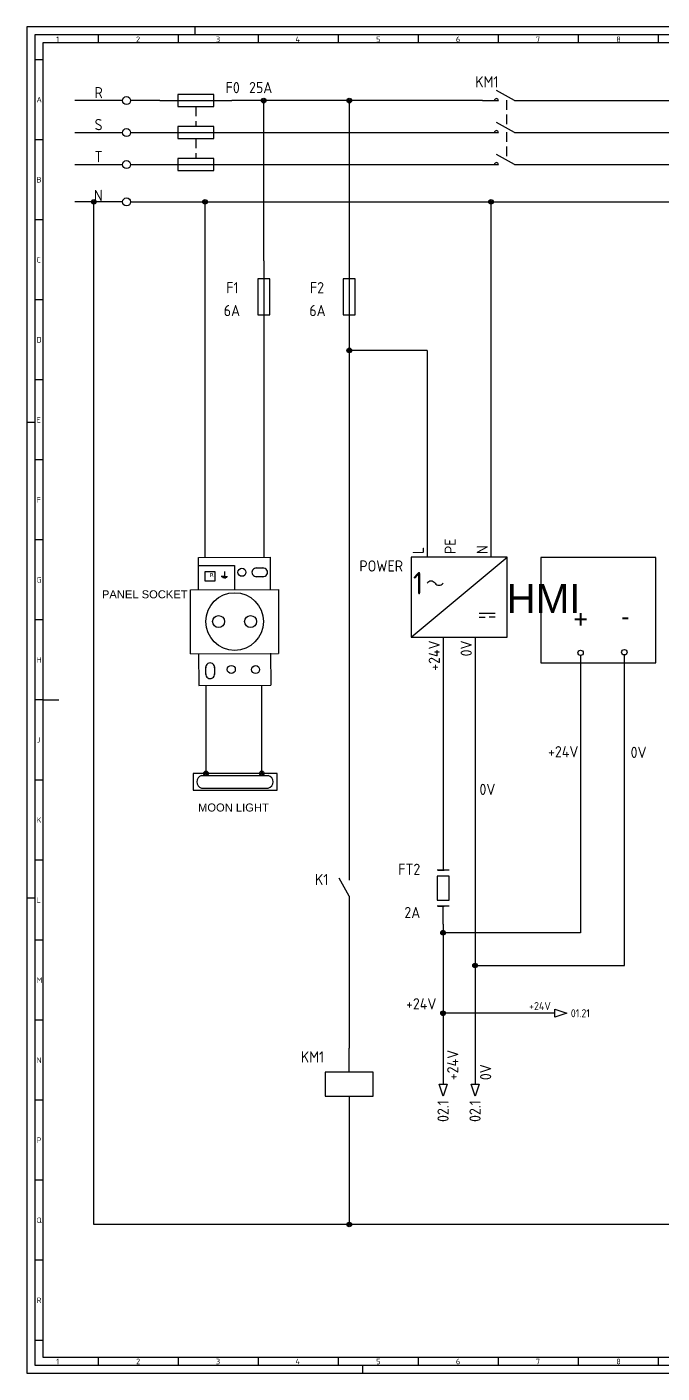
# Model space of a CAD drawing. Header units: millimetres. Extents: x 0 to 1189, y 5 to 846.
# Drawn here: x 0 to 397, y 5 to 846 of the extents above; entities that cross this region are included whole.
import ezdxf
from ezdxf.enums import TextEntityAlignment as Align

# ---------------------------------------------------------------- set-up
doc = ezdxf.new("R2010")
doc.units = ezdxf.units.MM
doc.header["$LTSCALE"] = 12
doc.linetypes.add('DASHED', pattern=[0.75, 0.5, -0.25])
for name, color, linetype in [('035', 5, 'Continuous'), ('07', 7, 'Continuous'), ('DESC', 7, 'Continuous'), ('LINK', 9, 'DASHED'), ('RED_2.5mm^2', 1, 'Continuous'), ('SYMS', 7, 'Continuous'), ('TAGS', 7, 'Continuous'), ('TERMS', 7, 'Continuous'), ('WIREFIXED', 7, 'Continuous'), ('WIRENO', 7, 'Continuous'), ('WIREREF', 7, 'Continuous'), ('XREF', 7, 'Continuous')]:
    doc.layers.add(name, color=color, linetype=linetype)
doc.styles.add('ISO Proportional', font='isocp.shx')
doc.styles.add('WD_IEC', font='isocp2.shx', dxfattribs={"width": 0.9, "height": 4})

# ---------------------------------------------------------------- blocks, each defined once
blk = doc.blocks.new('IEC_border_a0')
at = {"layer": '035', "color": 0}
for p, q in [((0, 841), (0, 0)), ((1189, 841), (0, 841)), ((105, 841), (105, 836)), ((44.5, 836), (44.5, 831)), ((94.5, 836), (94.5, 831)), ((144.5, 836), (144.5, 831)), ((194.5, 836), (194.5, 831)), ((244.5, 836), (244.5, 831)), ((294.5, 836), (294.5, 831)), ((344.5, 836), (344.5, 831)), ((394.5, 836), (394.5, 831)), ((9.98, 820.54), (5, 820.54)), ((9.98, 770.54), (5, 770.54)), ((9.98, 720.54), (5, 720.54)), ((9.98, 670.54), (5, 670.54)), ((9.98, 620.54), (5, 620.54)), ((0, 594), (5, 594)), ((10, 570.5), (5.02, 570.5)), ((10, 520.5), (5, 520.5)), ((10, 470.5), (5.02, 470.5)), ((10, 420.5), (5.02, 420.5)), ((10, 370.5), (5.02, 370.5)), ((10, 320.5), (5.02, 320.5)), ((0, 297), (5, 297)), ((10.02, 270.46), (5.03, 270.46)), ((10.02, 220.46), (5.03, 220.46)), ((10.02, 170.46), (5.03, 170.46)), ((10.02, 120.46), (5.03, 120.46)), ((10.02, 70.46), (5.03, 70.46)), ((10.03, 20.42), (5.05, 20.42)), ((44.5, 10), (44.5, 5)), ((94.5, 10), (94.5, 5)), ((144.5, 10), (144.5, 5)), ((194.5, 10), (194.5, 5)), ((244.5, 10), (244.5, 5)), ((294.5, 10), (294.5, 5)), ((344.5, 10), (344.5, 5)), ((394.5, 10), (394.5, 5)), ((0, 0), (1189, 0)), ((210, 0), (210, 5))]:
    blk.add_line(p, q, dxfattribs=at)
blk.add_lwpolyline([(10, 10), (1179, 10), (1179, 831), (10, 831)], close=True, dxfattribs=at)
at = {"layer": '07', "color": 0}
blk.add_line((10, 420.5), (20, 420.5), dxfattribs=at)
blk.add_lwpolyline([(5, 5), (1184, 5), (1184, 836), (5, 836)], close=True, dxfattribs=at)
at = {"layer": '035', "color": 0, "style": 'ISO Proportional'}
for s, p in [('1', (18.31, 831.5)), ('2', (68.23, 831.5)), ('3', (118.18, 831.5)), ('4', (167.88, 831.5)), ('5', (218.34, 831.5)), ('6', (268.19, 831.5)), ('7', (318.17, 831.5)), ('8', (368.42, 831.5)), ('A', (6, 793.79)), ('B', (6, 743.79)), ('C', (6, 693.79)), ('D', (6, 643.79)), ('E', (6.02, 593.75)), ('F', (6.02, 543.75)), ('G', (6.02, 493.75)), ('H', (6.02, 443.75)), ('J', (6.02, 393.75)), ('K', (6.02, 343.75)), ('L', (6.03, 293.72)), ('M', (6.03, 243.72)), ('N', (6.03, 193.72)), ('P', (6.03, 143.72)), ('Q', (6.03, 93.72)), ('R', (6.05, 43.68)), ('1', (18.31, 5.5)), ('2', (68.23, 5.5)), ('3', (118.18, 5.5)), ('4', (167.88, 5.5)), ('5', (218.34, 5.5)), ('6', (268.19, 5.5)), ('7', (318.17, 5.5)), ('8', (368.42, 5.5))]:
    blk.add_text(s, height=3.5, dxfattribs=at).set_placement(p)
blk = doc.blocks.new('HMS21P')
for p, q in [((-7.5, 0), (-2.5, 0)), ((2.5, 0), (-3.12, 3.12)), ((2.5, 0), (7.5, 0))]:
    blk.add_line(p, q)
blk.add_arc((-3.12, 0), 0.625, 0, 180)
at = {"style": 'WD_IEC'}
for tag, p in [('INST', (-2.5, 10.12)), ('LOC', (-2.5, 7.12)), ('TAG2', (-2.5, 4.12)), ('DESC1', (-2.5, -9.25)), ('DESC2', (-2.5, -12.25)), ('DESC3', (-2.5, -15.25))]:
    blk.add_attdef(tag, text='', height=2.5, dxfattribs=at).set_placement(p, align=Align.RIGHT)
for tag, p, height, flags in [('X4TERM01', (-7.5, 0), 0.32, 1), ('TERM01', (-7.5, 1), 2, 8), ('X2LINK', (0, 2), 0.32, 1), ('X8LINK', (0, 0.12), 0.32, 1), ('X1TERM02', (7.5, 0), 0.32, 1), ('CONTACT', (6.5, -2.25), 1, 1), ('FAMILY', (6.5, -3.75), 1, 1)]:
    blk.add_attdef(tag, p, '', height=height, dxfattribs=dict(at, flags=flags))
at = {"style": 'WD_IEC', "flags": 8}
for tag, height, p in [('TERM02', 2, (7.5, 1)), ('XREF', 2.5, (-2.5, -6.25))]:
    blk.add_attdef(tag, text='', height=height, dxfattribs=at).set_placement(p, align=Align.RIGHT)
blk = doc.blocks.new('WDDOT')
for radius in [0.72, 0.449, 0.223]:
    blk.add_circle((0, 0), radius)
blk = doc.blocks.new('VCR21')
for p, q in [((0, 7.5), (0, 2.5)), ((0, -2.5), (-3.12, 3.12)), ((0, -2.5), (0, -7.5))]:
    blk.add_line(p, q)
at = {"style": 'WD_IEC'}
for tag, p in [('INST', (-5.25, 6.75)), ('LOC', (-5.25, 3.75)), ('TAG2', (-5.25, 0.75)), ('XREF', (-5.25, -3.75)), ('DESC2', (-5.25, -9.75)), ('DESC1', (-5.25, -6.75)), ('DESC3', (-5.25, -12.75))]:
    blk.add_attdef(tag, text='', height=2.5, dxfattribs=at).set_placement(p, align=Align.RIGHT)
blk.add_attdef('TERM01', text='', height=2, rotation=90, dxfattribs=at).set_placement((-1, 7.5), align=Align.RIGHT)
at = {"style": 'WD_IEC', "flags": 1}
for tag, p, height in [('X2TERM01', (0, 7.5), 0.32), ('X4LINK', (-2.75, 0), 0.32), ('X1LINK', (-0.5, 0), 0.32), ('CONTACT', (4, -3.5), 1), ('FAMILY', (4, -5), 1), ('COMMON', (5.25, -4.75), 1), ('X8TERM02', (0, -7.5), 0.32)]:
    blk.add_attdef(tag, p, '', height=height, dxfattribs=at)
at = {"style": 'WD_IEC'}
blk.add_attdef('TERM02', (-1, -7.5), '', height=2, rotation=90, dxfattribs=at)
blk = doc.blocks.new('VPW1_1PH')
for p, q in [((-5, -25), (25, 0)), ((16.25, -17.5), (21.25, -17.5)), ((16.25, -18.75), (18.125, -18.75)), ((21.25, -18.75), (19.375, -18.75))]:
    blk.add_line(p, q)
blk.add_lwpolyline([(-5, 0), (-5, -25), (25, -25), (25, 0)], close=True)
for centre, start, end in [((1.25, -9.0625), 36.869898, 143.130102), ((3.75, -7.1875), 216.869898, 323.130102)]:
    blk.add_arc(centre, 1.5625, start, end)
at = {"style": 'WD_IEC'}
blk.add_text('1', height=7, dxfattribs=at).set_placement((-1.25, -8.125), align=Align.MIDDLE_RIGHT)
for tag, p in [('TERM01', (-1, 1)), ('TERM02', (9, 1)), ('TERM03', (19, 1))]:
    blk.add_attdef(tag, p, '', height=2, rotation=90, dxfattribs=at)
for tag, p in [('INST', (-7.5, 2.5)), ('LOC', (-7.5, -1)), ('TAG1', (-7.5, -4.5)), ('RATING1', (-7.5, -9)), ('XREF', (-7.5, -13)), ('DESC1', (-7.5, -16.85)), ('DESC2', (-7.5, -20.35)), ('DESC3', (-7.5, -23.85))]:
    blk.add_attdef(tag, text='', height=2.5, dxfattribs=at).set_placement(p, align=Align.RIGHT)
at = {"style": 'WD_IEC', "flags": 1}
for tag, p, height in [('X2TERM01', (0, 0), 0.32), ('X2TERM02', (10, 0), 0.32), ('X2TERM03', (20, 0), 0.32), ('MFG', (27.75, -1), 1.5), ('CAT', (27.75, -3.5), 1.5), ('ASSYCODE', (26, -21.5), 1), ('X8TERM04', (5, -25), 0.32), ('X8TERM05', (15, -25), 0.32), ('FAMILY', (26, -23), 1), ('CATDESC', (26, -24.5), 1)]:
    blk.add_attdef(tag, p, '', height=height, dxfattribs=at)
at = {"style": 'WD_IEC'}
for tag, p in [('TERM04', (4, -26)), ('TERM05', (14, -26))]:
    blk.add_attdef(tag, text='', height=2, rotation=90, dxfattribs=at).set_placement(p, align=Align.RIGHT)
blk = doc.blocks.new('VT0_02')
blk.add_circle((0, 0), 1.25)
at = {"style": 'WD_IEC'}
blk.add_attdef('TAG1', text='', height=2.5, dxfattribs=at).set_placement((-0.5, 1.75), align=Align.RIGHT)
at = {"style": 'WD_IEC', "flags": 1}
for tag, p in [('X4TERM01', (-1.25, 0)), ('X2TERM01', (0, 1.25)), ('X1TERM01', (1.25, 0)), ('X8TERM01', (0, -1.25))]:
    blk.add_attdef(tag, p, '', height=0.32, dxfattribs=at)
blk = doc.blocks.new('WD_WNV')
at = {"linetype": 'Continuous', "style": 'WD_IEC', "width": 0.8}
blk.add_attdef('WIRENO', text='', height=2.5, dxfattribs=at).set_placement((-1.6, 0), align=Align.MIDDLE_RIGHT)
at = {"style": 'WD_IEC', "flags": 1}
for tag, p in [('W08USER', (-1, 0.375)), ('W04USER', (-1, 0.875)), ('W05USER', (-1, 0.75)), ('W09USER', (-1, 0.25)), ('W03USER', (-1, 1)), ('W06USER', (-1, 0.625)), ('W07USER', (-1, 0.5)), ('W02USER', (-1, 1.125)), ('W01USER', (-1, 1.25)), ('W10USER', (-1, 0.125))]:
    blk.add_attdef(tag, text='', height=0.08, dxfattribs=at).set_placement(p, align=Align.CENTER)
blk = doc.blocks.new('WD_WNH')
at = {"linetype": 'Continuous', "style": 'WD_IEC', "width": 0.8}
blk.add_attdef('WIRENO', text='', height=2.5, dxfattribs=at).set_placement((0, 0.75), align=Align.CENTER)
at = {"style": 'WD_IEC', "flags": 1}
for tag, p in [('W08USER', (0, 0.375)), ('W04USER', (0, 0.875)), ('W05USER', (0, 0.75)), ('W09USER', (0, 0.25)), ('W03USER', (0, 1)), ('W06USER', (0, 0.625)), ('W07USER', (0, 0.5)), ('W02USER', (0, 1.125)), ('W01USER', (0, 1.25)), ('W10USER', (0, 0.125))]:
    blk.add_attdef(tag, text='', height=0.08, dxfattribs=at).set_placement(p, align=Align.CENTER)
blk = doc.blocks.new('HA1S4')
blk.add_lwpolyline([(0, -3.75), (-1.25, 0), (1.25, 0)], close=True)
at = {"style": 'WD_IEC', "flags": 8}
blk.add_attdef('WIRENO', (-1, 1.25), '', height=2.5, rotation=90, dxfattribs=at)
at = {"style": 'WD_IEC'}
blk.add_attdef('DESC1', text='', height=2.5, rotation=90, dxfattribs=at).set_placement((1, 1.25), align=Align.TOP_LEFT)
at = {"style": 'WD_IEC', "flags": 1}
blk.add_attdef('X2TERM01', (0, 0), '', height=0.32, dxfattribs=at)
blk.add_attdef('SIGCODE', text='', height=1, dxfattribs=at).set_placement((-2.5, -3.2), align=Align.RIGHT)
at = {"style": 'WD_IEC'}
blk.add_attdef('XREF', text='', height=2.5, rotation=90, dxfattribs=at).set_placement((0, -5), align=Align.MIDDLE_RIGHT)
blk = doc.blocks.new('VFU1')
blk.add_line((0, 7.5), (0, -7.5))
blk.add_lwpolyline([(-1.25, 3.75), (-1.25, -3.75), (1.25, -3.75), (1.25, 3.75)], close=True)
at = {"style": 'WD_IEC'}
for tag, p in [('INST', (-5.25, 7.75)), ('LOC', (-5.25, 4.25)), ('TAG1', (-5.25, 0.75)), ('RATING1', (-5.25, -3.75)), ('XREF', (-5.25, -7.75)), ('DESC1', (-5.25, -11.6)), ('DESC2', (-5.25, -15.1)), ('DESC3', (-5.25, -18.6))]:
    blk.add_attdef(tag, text='', height=2.5, dxfattribs=at).set_placement(p, align=Align.RIGHT)
blk.add_attdef('TERM01', text='', height=2, rotation=90, dxfattribs=at).set_placement((-1, 7.5), align=Align.RIGHT)
at = {"style": 'WD_IEC', "flags": 1}
for tag, p, height in [('X2TERM01', (0, 7.5), 0.32), ('MFG', (2.75, 6.5), 1.5), ('CAT', (2.75, 4), 1.5), ('X4LINK', (-1.25, 0), 0.32), ('X1LINK', (1.25, 0), 0.32), ('ASSYCODE', (2.25, -4), 1), ('FAMILY', (2.25, -5.5), 1), ('X8TERM02', (0, -7.5), 0.32), ('CATDESC', (2.25, -7), 1)]:
    blk.add_attdef(tag, p, '', height=height, dxfattribs=at)
at = {"style": 'WD_IEC'}
blk.add_attdef('TERM02', (-1, -7.5), '', height=2, rotation=90, dxfattribs=at)
blk = doc.blocks.new('VMS1')
for p, q in [((0, 2.5), (0, 7.5)), ((0, -2.5), (0, -7.5))]:
    blk.add_line(p, q)
blk.add_lwpolyline([(-5, 2.5), (-5, -2.5), (5, -2.5), (5, 2.5)], close=True)
at = {"style": 'WD_IEC'}
for tag, p in [('INST', (-5.25, 10.5)), ('LOC', (-5.25, 7.5)), ('TAG1', (-5.25, 4.5)), ('DESC1', (-5.25, -6.85)), ('DESC2', (-5.25, -9.85)), ('DESC3', (-5.25, -12.85))]:
    blk.add_attdef(tag, text='', height=2.5, dxfattribs=at).set_placement(p, align=Align.RIGHT)
blk.add_attdef('TERM01', text='', height=2, rotation=90, dxfattribs=at).set_placement((-1, 7.5), align=Align.RIGHT)
at = {"style": 'WD_IEC', "flags": 1}
for tag, p, height in [('X2TERM01', (0, 7.5), 0.32), ('X4LINK', (-5, 0), 0.32), ('X1LINK', (5, 0), 0.32), ('ASSYCODE', (1, -4), 1), ('FAMILY', (1, -5.5), 1), ('X8TERM02', (0, -7.5), 0.32), ('CATDESC', (1, -7), 1)]:
    blk.add_attdef(tag, p, '', height=height, dxfattribs=at)
at = {"style": 'WD_IEC', "flags": 9}
for tag, p in [('MFG', (-6, 1)), ('CAT', (-6, -1.5))]:
    blk.add_attdef(tag, text='', height=1.5, dxfattribs=at).set_placement(p, align=Align.RIGHT)
at = {"style": 'WD_IEC'}
blk.add_attdef('TERM02', (-1, -7.5), '', height=2, rotation=90, dxfattribs=at)
at = {"lineweight": 9, "style": 'WD_IEC'}
for tag, p in [('NO', (-5.5, -16.5)), ('NC', (-5.5, -19.5))]:
    blk.add_attdef(tag, text='', height=2.5, dxfattribs=at).set_placement(p, align=Align.TOP_RIGHT)
for tag, p in [('XREFNO', (-4, -16.5)), ('XREFNC', (-4, -19.5))]:
    blk.add_attdef(tag, text='', height=2.5, dxfattribs=at).set_placement(p, align=Align.TOP_LEFT)
blk = doc.blocks.new('HFU1')
blk.add_line((-7.5, 0), (7.5, 0))
blk.add_lwpolyline([(-3.75, -1.25), (3.75, -1.25), (3.75, 1.25), (-3.75, 1.25)], close=True)
at = {"style": 'WD_IEC'}
for tag, p in [('INST', (-5, 11.12)), ('LOC', (-5, 7.62)), ('TAG1', (-5, 4.12)), ('RATING1', (-5, -3.71)), ('DESC1', (-5, -11.21)), ('DESC2', (-5, -14.71)), ('DESC3', (-5, -18.21))]:
    blk.add_attdef(tag, text='', height=2.5, dxfattribs=at).set_placement(p, align=Align.RIGHT)
for tag, p, height, flags in [('MFG', (4.92, 12.12), 1.5, 9), ('CAT', (4.92, 9.62), 1.5, 9), ('TERM01', (-7.5, 1), 2, 8), ('X4TERM01', (-7.5, 0), 0.32, 1), ('X2LINK', (0, 1.25), 0.32, 1), ('X1TERM02', (7.5, 0), 0.32, 1), ('X8LINK', (0, -1.25), 0.32, 1), ('ASSYCODE', (12.25, -2.75), 1, 1), ('FAMILY', (12.25, -4.25), 1, 1), ('CATDESC', (12.25, -5.75), 1, 1)]:
    blk.add_attdef(tag, p, '', height=height, dxfattribs=dict(at, flags=flags))
at = {"style": 'WD_IEC', "flags": 8}
blk.add_attdef('TERM02', text='', height=2, dxfattribs=at).set_placement((7.5, 1), align=Align.RIGHT)
at = {"lineweight": 15, "style": 'WD_IEC'}
blk.add_attdef('XREF', text='', height=2.5, dxfattribs=at).set_placement((-5, -7.46), align=Align.RIGHT)
blk = doc.blocks.new('HFU2')
blk.add_line((-7.5, 0), (7.5, 0))
blk.add_lwpolyline([(-3.75, -1.25), (3.75, -1.25), (3.75, 1.25), (-3.75, 1.25)], close=True)
at = {"style": 'WD_IEC'}
for tag, p, height, flags in [('MFG', (6.81, 12.85), 1.5, 1), ('CAT', (6.81, 10.35), 1.5, 1), ('TERM01', (-7.5, 1), 2, 8), ('X4TERM01', (-7.5, 0), 0.32, 1), ('X2LINK', (0, 1.25), 0.32, 1), ('X1TERM02', (7.5, 0), 0.32, 1), ('X8LINK', (0, -1.25), 0.32, 1), ('ASSYCODE', (6.14, -4.36), 1, 1), ('FAMILY', (6.14, -5.86), 1, 1), ('CATDESC', (6.14, -7.36), 1, 1)]:
    blk.add_attdef(tag, p, '', height=height, dxfattribs=dict(at, flags=flags))
for tag, p in [('INST', (-5, 11.12)), ('LOC', (-5, 7.62)), ('TAG2', (-5, 4.12)), ('RATING1', (-5, -7.5)), ('DESC1', (-5, -15)), ('DESC2', (-5, -18.5)), ('DESC3', (-5, -22))]:
    blk.add_attdef(tag, text='', height=2.5, dxfattribs=at).set_placement(p, align=Align.RIGHT)
at = {"style": 'WD_IEC', "flags": 8}
blk.add_attdef('TERM02', text='', height=2, dxfattribs=at).set_placement((7.5, 1), align=Align.RIGHT)
at = {"lineweight": 15, "style": 'WD_IEC'}
blk.add_attdef('XREF', text='', height=2.5, dxfattribs=at).set_placement((-5, -11.25), align=Align.RIGHT)
blk = doc.blocks.new('HT0_02')
blk.add_circle((0, 0), 1.25)
at = {"style": 'WD_IEC'}
blk.add_attdef('TAG1', text='', height=2.5, dxfattribs=at).set_placement((-0.5, 1.75), align=Align.RIGHT)
at = {"style": 'WD_IEC', "flags": 1}
for tag, p in [('X4TERM01', (-1.25, 0)), ('X2TERM01', (0, 1.25)), ('X1TERM01', (1.25, 0)), ('X8TERM01', (0, -1.25))]:
    blk.add_attdef(tag, p, '', height=0.32, dxfattribs=at)
blk = doc.blocks.new('VFU1F11')
for p, q in [((0, 7.5), (0, 3.75)), ((1.25, 3.75), (-1.25, 3.75)), ((-1, 3.75), (0.25, 3.75)), ((1.25, 2.5), (-1.25, 2.5)), ((-1.25, 2.5), (-1.25, -2.5)), ((1.25, -2.5), (1.25, 2.5)), ((-1.25, -2.5), (1.25, -2.5)), ((1.25, -3.75), (-1.25, -3.75)), ((-1, -3.75), (0.25, -3.75)), ((0, -7.5), (0, -3.75))]:
    blk.add_line(p, q)
at = {"style": 'WD_IEC'}
for tag, p in [('INST', (-4.74, 8.75)), ('LOC', (-4.74, 5.75)), ('TAG1', (-4.74, 2.75)), ('RATING1', (-4.74, -0.25)), ('DESC1', (-4.74, -6.25)), ('DESC2', (-4.74, -9.25)), ('DESC3', (-4.74, -12.25))]:
    blk.add_attdef(tag, text='', height=2.5, dxfattribs=at).set_placement(p, align=Align.RIGHT)
blk.add_attdef('TERM01', text='', height=2, rotation=90, dxfattribs=at).set_placement((-1, 7.5), align=Align.RIGHT)
at = {"style": 'WD_IEC', "flags": 1}
for tag, p, height in [('X2TERM01', (0, 7.5), 0.32), ('X4LINK', (-1.3, -0.02), 0.32), ('X1LINK', (1.2, -0.02), 0.32), ('ASSYCODE', (2, -3.96), 1), ('FAMILY', (2, -5.46), 1), ('X8TERM02', (0, -7.5), 0.32), ('CATDESC', (2, -6.96), 1)]:
    blk.add_attdef(tag, p, '', height=height, dxfattribs=at)
at = {"style": 'WD_IEC', "flags": 9}
for tag, p in [('MFG', (5.59, 6.41)), ('CAT', (5.59, 3.91))]:
    blk.add_attdef(tag, text='', height=1.5, dxfattribs=at).set_placement(p, align=Align.RIGHT)
at = {"style": 'WD_IEC'}
blk.add_attdef('TERM02', (-1, -7.5), '', height=2, rotation=90, dxfattribs=at)
at = {"lineweight": 15, "style": 'WD_IEC'}
blk.add_attdef('XREF', text='', height=2.5, dxfattribs=at).set_placement((-4.74, -3.25), align=Align.RIGHT)
blk = doc.blocks.new('P')
for p, q in [((0, 20), (0, 40)), ((0.03, 34.95), (22.5, 35)), ((22.5, 35), (22.5, 20)), ((44.99, 20.21), (44.99, 40.21)), ((10.11, 31.24), (10.11, 31.24)), ((10.11, 31.24), (10.11, 31.24)), ((10.11, 31.24), (10.11, 31.24)), ((16.11, 28.24), (14.11, 28.24)), ((16.11, 27.74), (14.61, 27.74)), ((16.11, 27.24), (15.11, 27.24)), ((16.11, 31.24), (16.11, 28.24)), ((16.11, 28.24), (16.11, 28.24)), ((16.11, 28.24), (16.11, 28.24)), ((16.11, 28.24), (18.11, 28.24)), ((16.11, 27.74), (17.61, 27.74)), ((16.11, 27.24), (17.11, 27.24)), ((-5, 19.83), (50, 20.11)), ((-5, -20.17), (50, -19.89)), ((0, -20), (0.06, -40)), ((45, -19.8), (45.06, -39.8)), ((0.06, -40), (45.06, -39.8))]:
    blk.add_line(p, q)
for points in [[(0, 40), (44.99, 40.21)], [(35.83, 33.47), (40.62, 33.47)], [(40.62, 28.02), (35.83, 28.02)], [(-5, -20.17), (-5, 19.83)], [(50, 20.11), (50, -19.89)], [(4.49, -33.11), (4.49, -28.33)], [(9.95, -28.33), (9.95, -33.11)]]:
    blk.add_lwpolyline(points)
blk.add_lwpolyline([(4.11, 31.24), (10.11, 31.24), (10.11, 25.24), (4.11, 25.24)], close=True)
for centre, radius in [((27.1, 30.75), 2.5), ((22.5, 0), 18), ((20.46, -29.94), 2.5), ((35.64, -30.04), 2.5)]:
    blk.add_circle(centre, radius)
for centre, start, end in [((36.09, 30.75), 84.52869, 275.47131), ((40.36, 30.75), 264.52869, 95.47131), ((7.22, -28.59), 354.52869, 185.47131), ((7.22, -32.85), 174.52869, 5.47131)]:
    blk.add_arc(centre, 2.74, start, end)
at = {"layer": 'SYMS', "xscale": 3, "yscale": 3, "zscale": 3}
for p in [(12.5, 0), (32.5, 0)]:
    blk.add_blockref('VT0_02', p, dxfattribs=at)
at = {"insert": (4.88, 30.28), "char_height": 2.5, "attachment_point": 1}
blk.add_mtext_dynamic_manual_height_columns('{\\fVerdana|b0|i0|c0|p34;^I R}', width=4.6017, gutter_width=12.5, heights=[0], dxfattribs=at)
blk = doc.blocks.new('HA1S1')
blk.add_lwpolyline([(0, 1.25), (3.75, 0), (0, -1.25)], close=True)
at = {"style": 'WD_IEC'}
for tag, height, flags, p in [('WIRENO', 2.5, 8, (-1.25, 1)), ('SIGCODE', 1, 1, (5, 1.8))]:
    blk.add_attdef(tag, text='', height=height, dxfattribs=dict(at, flags=flags)).set_placement(p, align=Align.RIGHT)
at = {"style": 'WD_IEC', "flags": 1}
blk.add_attdef('X4TERM01', (0, 0), '', height=0.32, dxfattribs=at)
at = {"style": 'WD_IEC'}
blk.add_attdef('XREF', text='', height=2.5, dxfattribs=at).set_placement((5, 0), align=Align.MIDDLE_LEFT)
blk.add_attdef('DESC1', text='', height=2.5, dxfattribs=at).set_placement((-1.25, -1), align=Align.TOP_RIGHT)

msp = doc.modelspace()

# ---------------------------------------------------------------- linework, layer by layer
at = {"color": 0}
msp.add_lwpolyline([(393.06, 514.45), (321.31, 514.45), (321.31, 448.69), (393.06, 448.69)], close=True, dxfattribs=at)
at = {"layer": 'LINK'}
for points in [[(299.75, 800.14), (299.75, 783.9)], [(299.75, 780.14), (299.75, 763.9)]]:
    msp.add_lwpolyline(points, dxfattribs=at)
at = {"layer": 'LINK', "color": 0}
for points in [[(105.51, 796.15), (105.51, 783.65)], [(105.51, 776.15), (105.51, 763.65)]]:
    msp.add_lwpolyline(points, dxfattribs=at)
at = {"layer": 'RED_2.5mm^2', "color": 0}
for p, q in [((59.78, 799.9), (29.87, 799.9)), ((83.01, 799.9), (64.78, 799.9)), ((284.75, 799.9), (128.01, 799.9)), ((148.03, 699.78), (148.03, 799.9)), ((201.5, 799.9), (201.5, 699.78)), ((314.75, 799.9), (1139.69, 799.9)), ((29.87, 779.9), (59.78, 779.9)), ((64.78, 779.9), (83.01, 779.9)), ((128.01, 779.9), (284.75, 779.9)), ((314.75, 779.9), (1139.69, 779.9)), ((29.87, 759.9), (59.78, 759.9)), ((64.78, 759.9), (83.01, 759.9)), ((128.01, 759.9), (284.75, 759.9)), ((314.75, 759.9), (1139.69, 759.9)), ((59.78, 736.65), (29.87, 736.65)), ((41.83, 97.76), (41.83, 736.65)), ((64.78, 736.65), (1139.69, 736.65)), ((111.35, 514.47), (111.35, 736.65)), ((290.13, 514.66), (290.13, 736.65)), ((148.03, 654.78), (148.03, 514.61)), ((201.5, 654.78), (201.5, 322.91)), ((250.1, 643.85), (201.5, 643.85)), ((250.1, 643.85), (250.1, 514.66)), ((260.13, 464.66), (260.13, 330.41)), ((280.13, 464.66), (280.13, 185.43)), ((346.1, 453.22), (346.1, 280.01)), ((373.46, 259.56), (373.46, 453.61)), ((111.94, 434.47), (111.94, 379.59)), ((146.87, 379.59), (146.87, 434.53)), ((156.5, 379.59), (103.85, 379.59)), ((103.85, 379.59), (103.85, 369.06)), ((156.5, 369.06), (156.5, 379.59)), ((109.11, 378.23), (150.91, 378.23)), ((109.11, 370.33), (150.91, 370.33)), ((103.85, 369.06), (156.5, 369.06)), ((201.5, 292.91), (201.5, 207.93)), ((260.13, 285.41), (260.13, 185.43)), ((346.1, 280.01), (260.13, 280.01)), ((280.13, 259.56), (373.46, 259.56)), ((329.99, 229.74), (260.13, 229.74)), ((201.5, 162.93), (201.5, 97.76)), ((1139.34, 97.76), (41.83, 97.76))]:
    msp.add_line(p, q, dxfattribs=at)
for centre, start, end in [((110.27, 374.28), 106.26251, 253.73749), ((149.76, 374.28), 286.26251, 73.73749)]:
    msp.add_arc(centre, 4.11, start, end, dxfattribs=at)

# ---------------------------------------------------------------- block references
at = {"color": 0}
msp.add_blockref('IEC_border_a0', (0, 4.94), dxfattribs=at)
msp.add_blockref('P', (107.32, 474.45))
at = {"layer": 'SYMS'}
ref = msp.add_blockref('HFU1', (105.51, 799.9), dxfattribs=dict(at, xscale=3, yscale=3, zscale=3))
ref.add_attrib('DESC1', '25A', dxfattribs={"layer": 'DESC', "height": 7, "style": 'WD_IEC'}).set_placement((153.39, 804.56), align=Align.RIGHT)
ref.add_attrib('TAG1', 'F0', dxfattribs={"layer": 'TAGS', "height": 7, "style": 'WD_IEC'}).set_placement((133.07, 804.51), align=Align.RIGHT)
at = {"layer": 'SYMS', "color": 0}
ref = msp.add_blockref('HMS21P', (299.75, 799.9), dxfattribs=dict(at, xscale=2, yscale=2, zscale=2))
ref.add_attrib('TAG2', 'KM1', dxfattribs={"layer": 'TAGS', "height": 7, "style": 'WD_IEC'}).set_placement((294.75, 808.15), align=Align.RIGHT)
for name, p, xscale, yscale, zscale in [('HT0_02', (62.28, 799.9), 2, 2, 2), ('WDDOT', (148.03, 799.9), 2, 2, 2), ('WDDOT', (201.5, 799.9), 2, 2, 2), ('HT0_02', (62.28, 779.9), 2, 2, 2), ('HMS21P', (299.75, 779.9), 2, 2, 2), ('HMS21P', (299.75, 759.9), 2, 2, 2), ('HT0_02', (62.28, 759.9), 2, 2, 2), ('WDDOT', (41.83, 736.65), 2, 2, 2), ('HT0_02', (62.28, 736.65), 2, 2, 2), ('WDDOT', (111.35, 736.65), 2, 2, 2), ('WDDOT', (290.13, 736.65), 2, 2, 2), ('WDDOT', (201.5, 643.85), 2, 2, 2), ('VT0_02', (346.1, 454.89), 1.343140914178041, 1.343140914178041, 1.343140914178041), ('VT0_02', (373.46, 455.29), 1.343140914178041, 1.343140914178041, 1.343140914178041), ('WDDOT', (111.94, 379.59), 2, 2, 2), ('WDDOT', (146.87, 379.59), 2, 2, 2), ('WDDOT', (260.13, 280.01), 2, 2, 2), ('WDDOT', (280.13, 259.56), 2, 2, 2), ('WDDOT', (260.13, 229.74), 2, 2, 2), ('WDDOT', (201.5, 97.76), 2, 2, 2)]:
    msp.add_blockref(name, p, dxfattribs=dict(at, xscale=xscale, yscale=yscale, zscale=zscale))
at = {"layer": 'SYMS', "xscale": 3, "yscale": 3, "zscale": 3}
for p in [(105.51, 779.9), (105.51, 759.9)]:
    msp.add_blockref('HFU2', p, dxfattribs=at)
at = {"layer": 'SYMS', "color": 0}
ref = msp.add_blockref('VFU1', (148.03, 677.28), dxfattribs=dict(at, xscale=3, yscale=3, zscale=3))
ref.add_attrib('DESC1', '6A', dxfattribs={"layer": 'DESC', "height": 7, "style": 'WD_IEC'}).set_placement((133.27, 665.24), align=Align.RIGHT)
ref.add_attrib('TAG1', 'F1', dxfattribs={"layer": 'TAGS', "height": 7, "style": 'WD_IEC'}).set_placement((132.28, 679.53), align=Align.RIGHT)
ref = msp.add_blockref('VFU1', (201.5, 677.28), dxfattribs=dict(at, xscale=3, yscale=3, zscale=3))
ref.add_attrib('DESC1', '6A', dxfattribs={"layer": 'DESC', "height": 7, "style": 'WD_IEC'}).set_placement((186.75, 665.24), align=Align.RIGHT)
ref.add_attrib('TAG1', 'F2', dxfattribs={"layer": 'TAGS', "height": 7, "style": 'WD_IEC'}).set_placement((185.75, 679.53), align=Align.RIGHT)
ref = msp.add_blockref('VPW1_1PH', (250.13, 514.66), dxfattribs=dict(at, xscale=2, yscale=2, zscale=2))
ref.add_attrib('TERM05', '0V', dxfattribs={"layer": 'TERMS', "height": 7, "rotation": 90, "style": 'WD_IEC'}).set_placement((278.13, 462.66), align=Align.RIGHT)
ref.add_attrib('TERM04', '+24V', dxfattribs={"layer": 'TERMS', "height": 7, "rotation": 90, "style": 'WD_IEC'}).set_placement((258.13, 462.66), align=Align.RIGHT)
ref.add_attrib('TERM03', 'N', (288.13, 516.66), dxfattribs={"layer": 'TERMS', "height": 7, "rotation": 90, "style": 'WD_IEC'})
ref.add_attrib('TERM02', 'PE', (268.13, 516.66), dxfattribs={"layer": 'TERMS', "height": 7, "rotation": 90, "style": 'WD_IEC'})
ref.add_attrib('TERM01', 'L', (248.13, 516.66), dxfattribs={"layer": 'TERMS', "height": 7, "rotation": 90, "style": 'WD_IEC'})
ref.add_attrib('TAG1', 'POWER', dxfattribs={"layer": 'TAGS', "height": 7, "style": 'WD_IEC'}).set_placement((235.13, 505.66), align=Align.RIGHT)
ref = msp.add_blockref('VFU1F11', (260.13, 307.91), dxfattribs=dict(at, xscale=3, yscale=3, zscale=3))
ref.add_attrib('TAG1', 'FT2', dxfattribs={"layer": 'TAGS', "height": 7, "style": 'WD_IEC'}).set_placement((245.9, 316.16), align=Align.RIGHT)
ref.add_attrib('DESC1', '2A', dxfattribs={"layer": 'DESC', "height": 7, "style": 'WD_IEC'}).set_placement((245.9, 289.16), align=Align.RIGHT)
ref = msp.add_blockref('VCR21', (201.5, 307.91), dxfattribs=dict(at, xscale=2, yscale=2, zscale=2))
ref.add_attrib('TAG2', 'K1', dxfattribs={"layer": 'TAGS', "height": 7, "style": 'WD_IEC'}).set_placement((188.42, 309.78), align=Align.RIGHT)
ref = msp.add_blockref('HA1S1', (329.99, 229.74), dxfattribs=dict(at, xscale=2, yscale=2, zscale=2))
ref.add_attrib('XREF', '01.21', dxfattribs={"layer": 'XREF', "height": 5, "style": 'WD_IEC'}).set_placement((339.99, 229.74), align=Align.MIDDLE_LEFT)
ref.add_attrib('WIRENO', '+24V', dxfattribs={"layer": 'WIREREF', "height": 5, "style": 'WD_IEC', "flags": 8}).set_placement((327.49, 231.74), align=Align.RIGHT)
ref = msp.add_blockref('VMS1', (201.5, 185.43), dxfattribs=dict(at, xscale=3, yscale=3, zscale=3))
ref.add_attrib('TAG1', 'KM1', dxfattribs={"layer": 'TAGS', "height": 7, "style": 'WD_IEC'}).set_placement((185.75, 198.93), align=Align.RIGHT)
ref = msp.add_blockref('HA1S4', (260.13, 185.43), dxfattribs=dict(at, xscale=2, yscale=2, zscale=2))
ref.add_attrib('XREF', '02.1', dxfattribs={"layer": 'XREF', "height": 7, "rotation": 90, "style": 'WD_IEC'}).set_placement((260.13, 175.43), align=Align.MIDDLE_RIGHT)
ref.add_attrib('WIRENO', '+24V', (269.67, 187.93), dxfattribs={"layer": 'WIREREF', "height": 7, "rotation": 90, "style": 'WD_IEC', "flags": 8})
ref = msp.add_blockref('HA1S4', (280.13, 185.43), dxfattribs=dict(at, xscale=2, yscale=2, zscale=2))
ref.add_attrib('XREF', '02.1', dxfattribs={"layer": 'XREF', "height": 7, "rotation": 90, "style": 'WD_IEC'}).set_placement((280.13, 175.43), align=Align.MIDDLE_RIGHT)
ref.add_attrib('WIRENO', '0V', (290.26, 187.93), dxfattribs={"layer": 'WIREREF', "height": 7, "rotation": 90, "style": 'WD_IEC', "flags": 8})
at = {"layer": 'WIREFIXED', "color": 0}
ref = msp.add_blockref('WD_WNH', (44.82, 799.9), dxfattribs=dict(at, xscale=2, yscale=2, zscale=2))
ref.add_attrib('WIRENOF', 'R', dxfattribs={"linetype": 'Continuous', "height": 7, "style": 'WD_IEC'}).set_placement((44.82, 801.4), align=Align.CENTER)
ref = msp.add_blockref('WD_WNH', (44.82, 779.9), dxfattribs=dict(at, xscale=2, yscale=2, zscale=2))
ref.add_attrib('WIRENOF', 'S', dxfattribs={"linetype": 'Continuous', "height": 7, "style": 'WD_IEC'}).set_placement((44.82, 781.4), align=Align.CENTER)
ref = msp.add_blockref('WD_WNH', (44.82, 759.9), dxfattribs=dict(at, xscale=2, yscale=2, zscale=2))
ref.add_attrib('WIRENOF', 'T', dxfattribs={"linetype": 'Continuous', "height": 7, "style": 'WD_IEC'}).set_placement((44.82, 761.4), align=Align.CENTER)
ref = msp.add_blockref('WD_WNH', (41, 738.26), dxfattribs=dict(at, xscale=2, yscale=2, zscale=2))
ref.add_attrib('WIRENOF', 'N', dxfattribs={"linetype": 'Continuous', "height": 7, "style": 'WD_IEC'}).set_placement((44.64, 737.16), align=Align.CENTER)
ref = msp.add_blockref('WD_WNV', (280.13, 369.99), dxfattribs=dict(at, xscale=2, yscale=2, zscale=2))
ref.add_attrib('WIRENOF', '0V', dxfattribs={"linetype": 'Continuous', "height": 7, "style": 'WD_IEC'}).set_placement((292.86, 369.59), align=Align.MIDDLE_RIGHT)
ref = msp.add_blockref('WD_WNV', (260.13, 235.42), dxfattribs=dict(at, xscale=2, yscale=2, zscale=2))
ref.add_attrib('WIRENOF', '+24V', dxfattribs={"linetype": 'Continuous', "height": 7, "style": 'WD_IEC'}).set_placement((255.98, 235.61), align=Align.MIDDLE_RIGHT)
at = {"layer": 'WIRENO', "color": 0}
ref = msp.add_blockref('WD_WNV', (353.31, 393.13), dxfattribs=dict(at, xscale=2, yscale=2, zscale=2))
ref.add_attrib('WIRENO', '+24V', dxfattribs={"linetype": 'Continuous', "height": 7, "style": 'WD_IEC'}).set_placement((344.75, 393.13), align=Align.MIDDLE_RIGHT)
ref = msp.add_blockref('WD_WNV', (337.67, 407.78), dxfattribs=dict(at, xscale=2, yscale=2, zscale=2))
ref.add_attrib('WIRENO', '0V', dxfattribs={"linetype": 'Continuous', "height": 7, "style": 'WD_IEC'}).set_placement((387.35, 392.72), align=Align.MIDDLE_RIGHT)

# ---------------------------------------------------------------- texts
at = {"color": 0, "attachment_point": 1}
for s, width, gutter_width, heights, insert, char_height in [('\\pxqc;\\P\\pqj;   {\\f@Arial Unicode MS|b0|i0|c0|p34;HMI}', 131.2028, 90.22, [51.89], (279.74, 527.91), 18.0435), ('\\W1;{\\fArial|b0|i0|c0|p34;  \\H1.6x;+}', 4.287, 12.5, [0], (341.63, 481.63), 7), ('\\W1;{\\fArial|b0|i0|c0|p34;  \\H1.6x;-}', 4.287, 12.5, [0], (371.49, 483.26), 7)]:
    msp.add_mtext_dynamic_manual_height_columns(s, width=width, gutter_width=gutter_width, heights=heights, dxfattribs=dict(at, insert=insert, char_height=char_height))
at = {"layer": 'RED_2.5mm^2', "color": 0, "char_height": 5, "attachment_point": 1}
for s, insert in [('{\\f@Arial Unicode MS|b0|i0|c0|p34;PANEL SOCKET}', (46.89, 493.97)), ('{\\f@Arial Unicode MS|b0|i0|c0|p34;MOON LIGHT}', (106.98, 360.77))]:
    msp.add_mtext_dynamic_manual_height_columns(s, width=62.3818, gutter_width=35, heights=[0], dxfattribs=dict(at, insert=insert))

doc.saveas('drawing.dxf')
